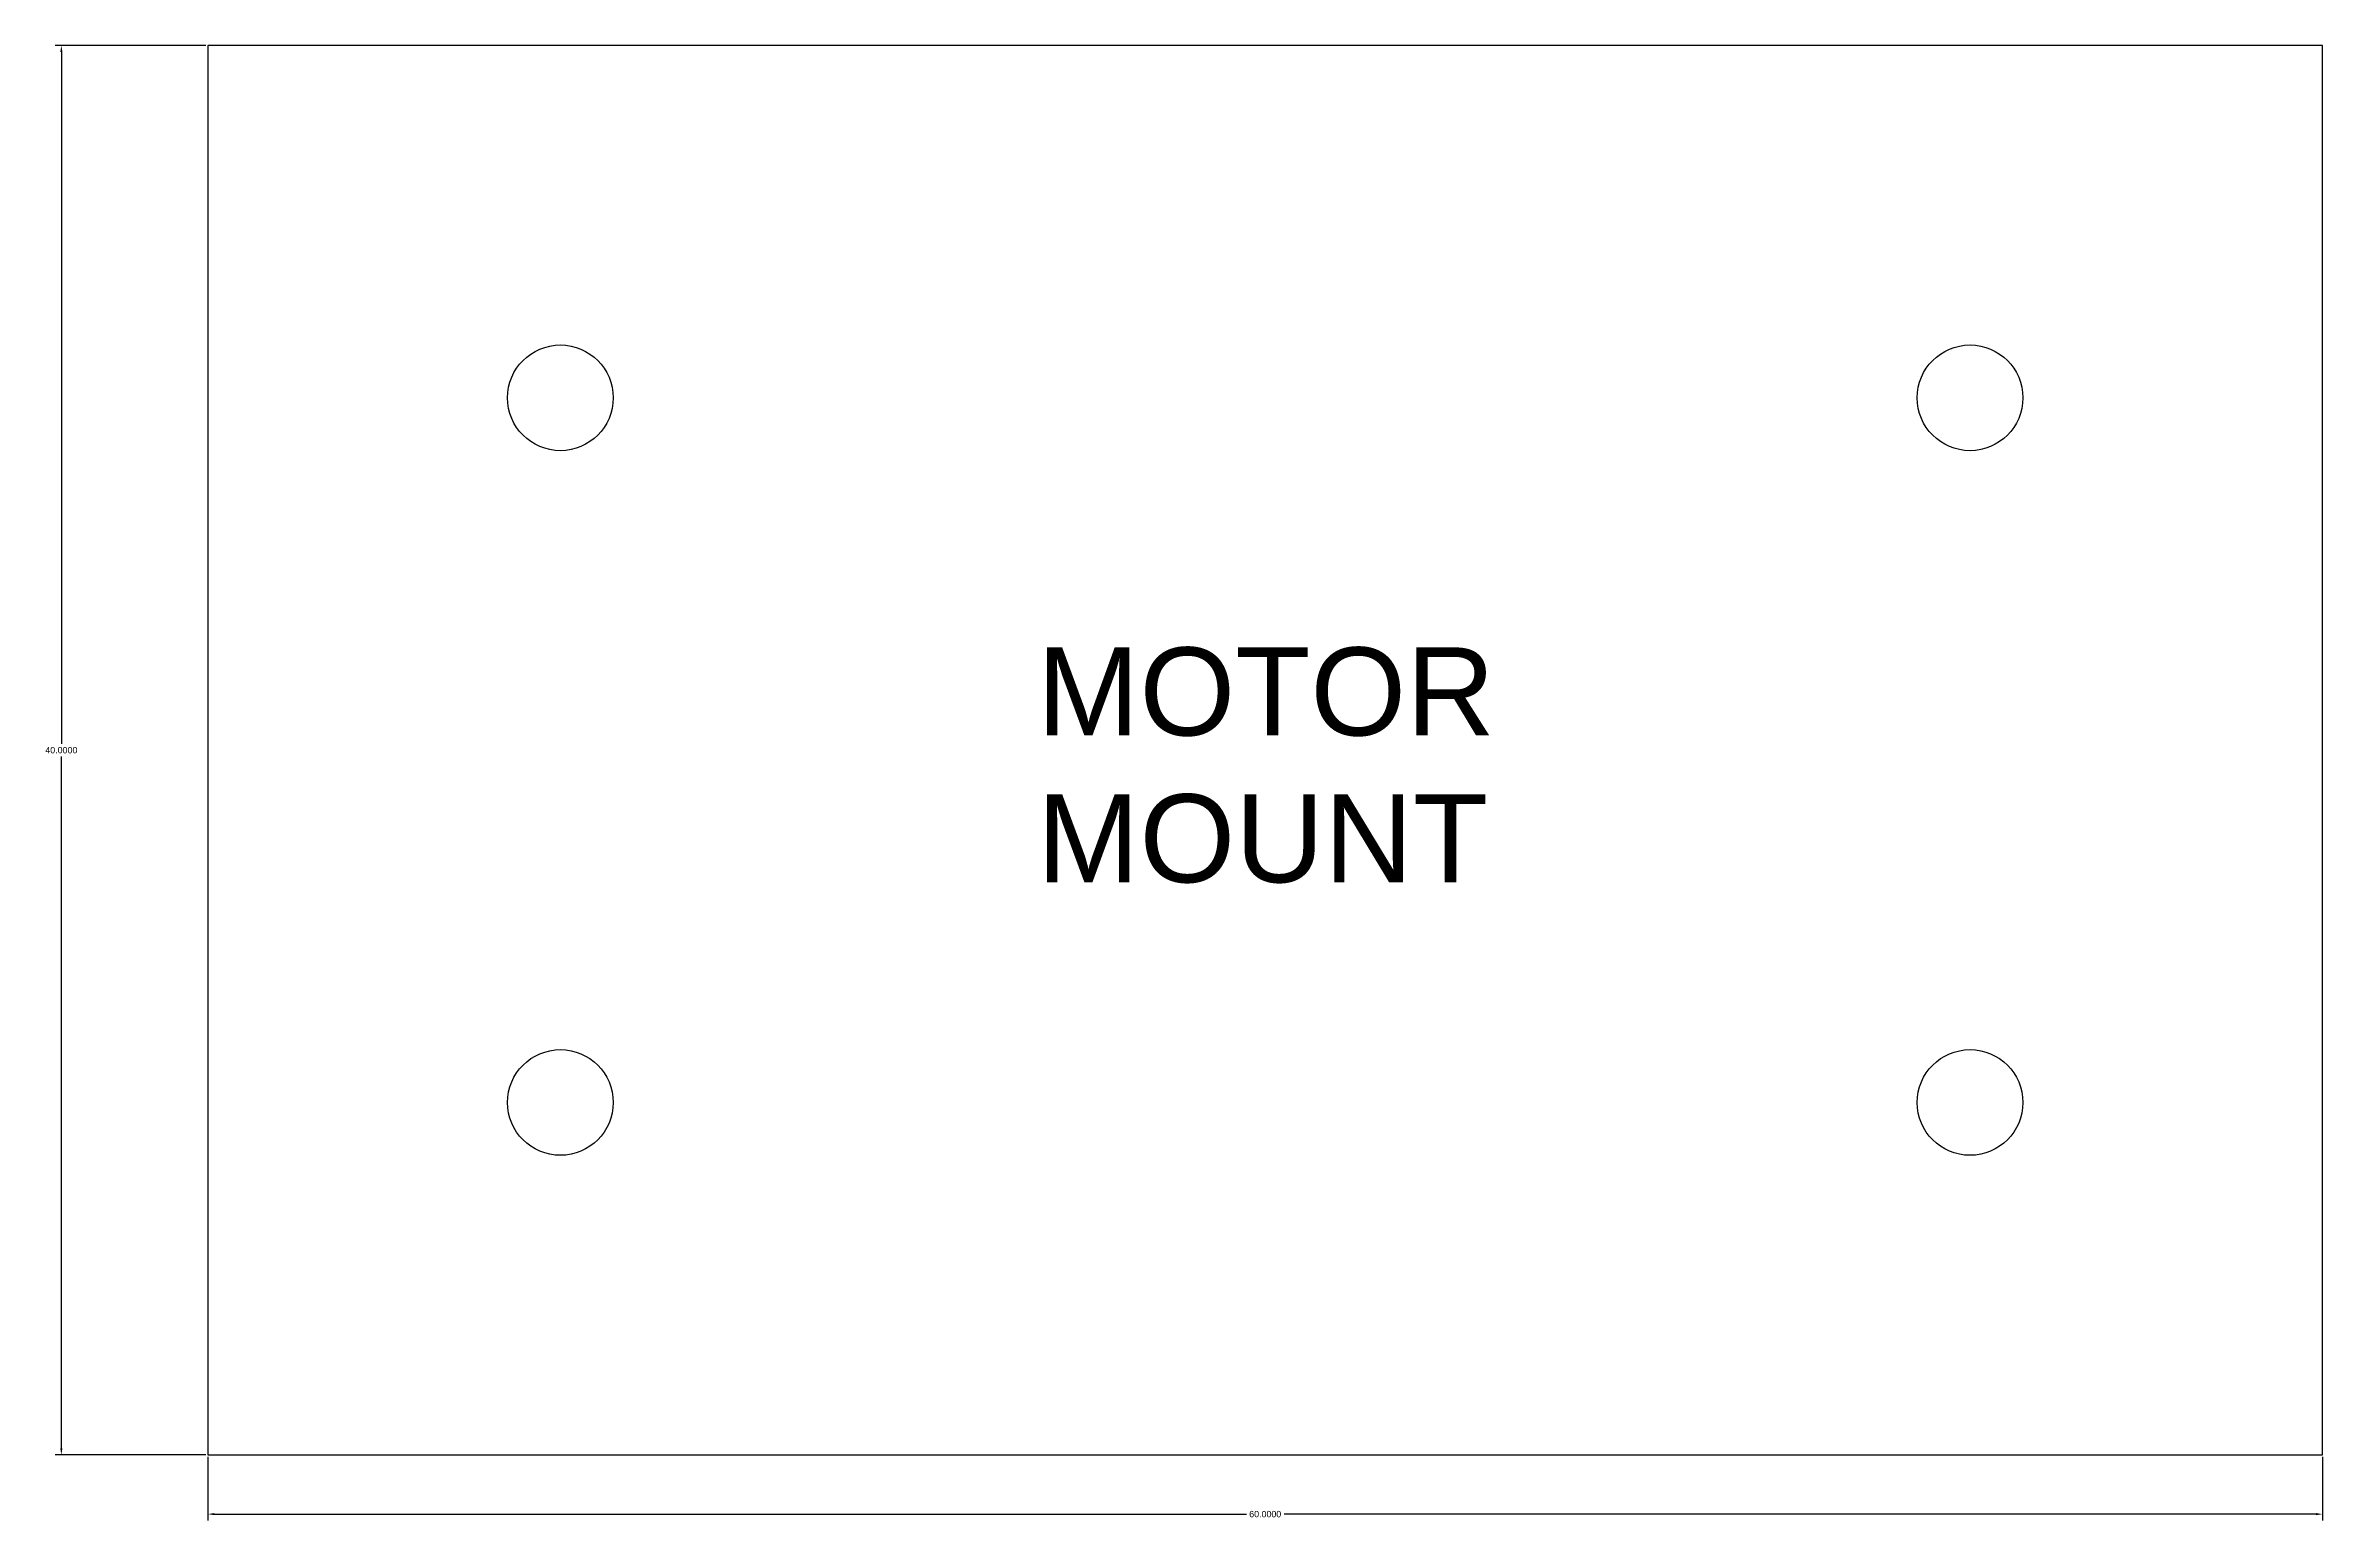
# Model space of a CAD drawing. Header units: inches. Extents: x -4.6 to 60, y -1.9 to 40.
import ezdxf

# ---------------------------------------------------------------- set-up
doc = ezdxf.new("R2010")
doc.units = ezdxf.units.IN
doc.header["$MEASUREMENT"] = 0
doc.styles.get("Standard").update_dxf_attribs({"font": ''})
doc.styles.get('Standard').set_extended_font_data('Arial')
doc.dimstyles.get("Standard").update_dxf_attribs({"dimtxt": 0.18, "dimasz": 0.18, "dimexe": 0.18, "dimexo": 0.0625, "dimgap": 0.09, "dimtad": 0, "dimtih": 1, "dimtoh": 1, "dimdec": 4, "dimzin": 0, "dimdsep": 46, "dimtxsty": 'Standard', "dimcen": 0.09, "dimadec": 0, "dimazin": 0, "dimtfac": 1, "dimtdec": 4, "dimtofl": 0, "dimtmove": 0, "dimatfit": 3, "dimfxl": 1, "dimtolj": 1, "dimtzin": 0, "dimarcsym": 0})

# ---------------------------------------------------------------- blocks, each defined once
blk = doc.blocks.new('*D1')
at = {"color": 0, "lineweight": -2, "transparency": 16777216}
for p, q in [((-0.062, 40), (-4.341, 40)), ((-4.161, 39.82), (-4.161, 20.181)), ((-4.161, 0.18), (-4.161, 19.819)), ((-0.062, 0), (-4.341, 0))]:
    blk.add_line(p, q, dxfattribs=at)
at = {"color": 0, "transparency": 16777216}
for points in [[(-4.191, 39.82), (-4.131, 39.82), (-4.161, 40)], [(-4.191, 0.18), (-4.131, 0.18), (-4.161, 0)]]:
    blk.add_solid(points, dxfattribs=at)
at = {"layer": 'Defpoints', "color": 0, "transparency": 16777216}
for p in [(-4.161, 40), (0, 40), (0, 0)]:
    blk.add_point(p, dxfattribs=at)
at = {"color": 0, "transparency": 16777216, "insert": (-4.161, 20), "char_height": 0.18, "attachment_point": 5}
blk.add_mtext('\\A1;40.0000', dxfattribs=at)
blk = doc.blocks.new('*D2')
at = {"color": 0, "lineweight": -2, "transparency": 16777216}
for p, q in [((0, -0.062), (0, -1.864)), ((60, -0.062), (60, -1.864)), ((0.18, -1.684), (29.466, -1.684)), ((59.82, -1.684), (30.534, -1.684))]:
    blk.add_line(p, q, dxfattribs=at)
at = {"color": 0, "transparency": 16777216}
for points in [[(0.18, -1.654), (0.18, -1.714), (0, -1.684)], [(59.82, -1.654), (59.82, -1.714), (60, -1.684)]]:
    blk.add_solid(points, dxfattribs=at)
at = {"layer": 'Defpoints', "color": 0, "transparency": 16777216}
for p in [(0, 0), (60, 0), (60, -1.684)]:
    blk.add_point(p, dxfattribs=at)
at = {"color": 0, "transparency": 16777216, "insert": (30, -1.684), "char_height": 0.18, "attachment_point": 5}
blk.add_mtext('\\A1;60.0000', dxfattribs=at)

msp = doc.modelspace()

# ---------------------------------------------------------------- linework, layer by layer
msp.add_lwpolyline([(0, 0), (60, 0), (60, 40), (0, 40)], close=True)
for centre in [(10, 30), (50, 30), (10, 10), (50, 10)]:
    msp.add_circle(centre, 1.5)

# ---------------------------------------------------------------- texts
at = {"insert": (23.5232, 22.91628), "char_height": 2.5, "attachment_point": 1}
msp.add_mtext_dynamic_manual_height_columns('{\\fArial Unicode MS|b0|i0|c0|p2;MOTOR MOUNT}', width=5.8696045, gutter_width=12.5, heights=[0], dxfattribs=at)

# ---------------------------------------------------------------- dimensions: what is measured, and where the dimension line sits
dim = msp.add_linear_dim(base=(-4.16134, 40), p1=(0, 0), p2=(0, 40), angle=90, dimstyle='Standard')
dim.commit()
dim.dimension.update_dxf_attribs({"geometry": '*D1', "text_midpoint": (-4.16134, 20)})
dim = msp.add_linear_dim(base=(60, -1.68438), p1=(0, 0), p2=(60, 0), dimstyle='Standard')
dim.commit()
dim.dimension.update_dxf_attribs({"geometry": '*D2', "text_midpoint": (30, -1.68438)})

doc.saveas('drawing.dxf')
